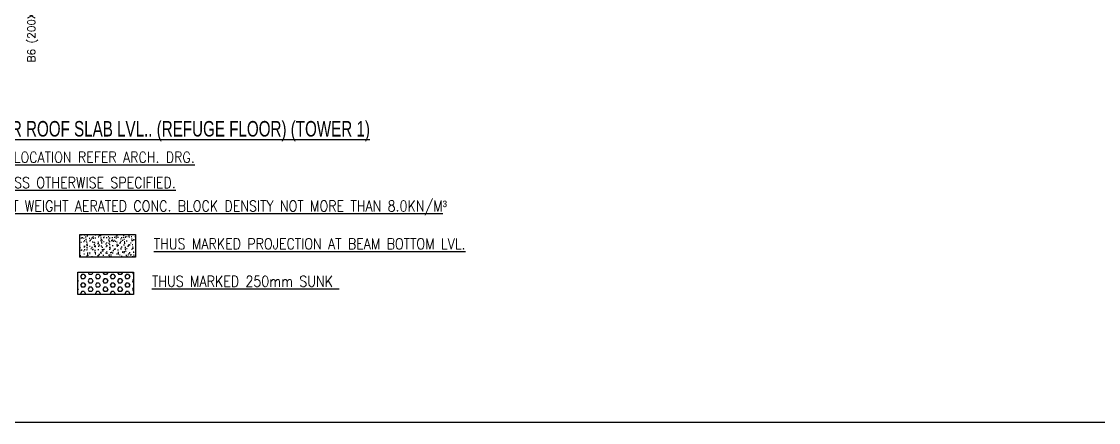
# Model space of a CAD drawing. Header units: millimetres. Extents: x 1078357 to 2594950, y -5122486 to -4636555.
# Drawn here: x 1946201 to 1973964, y -4681424 to -4671079 of the extents above; entities that cross this region are included whole.
import ezdxf

# ---------------------------------------------------------------- set-up
doc = ezdxf.new("R2010")
doc.units = ezdxf.units.MM
doc.linetypes.add('HIDDEN', pattern=[0.375, 0.25, -0.125])
doc.layers.add('Boundary', color=40, linetype='Continuous', lineweight=30)
doc.layers.add('HATCH', color=8, linetype='Continuous', lineweight=30)
for name, color, linetype in [('S TEXT', 7, 'Continuous'), ('S-BEAM NO.', 6, 'Continuous'), ('S-LEGEND', 7, 'Continuous')]:
    doc.layers.add(name, color=color, linetype=linetype)
doc.styles.add('ROMANS', font='romans.shx', dxfattribs={"width": 0.85})
doc.styles.add('SANSSERIF', font='sas_____.pfb')

msp = doc.modelspace()

# ---------------------------------------------------------------- hatches: boundary and pattern name
at = {"layer": 'HATCH'}
h = msp.add_hatch(dxfattribs=at)
h.set_pattern_fill('AR-SAND', color=8, scale=3, angle=90)
h.set_pattern_definition([(127.5, (1201267.01, -39775.43), (-146.8239712, -4.800094), [0, -115.824, 0, -129.54, 0, -123.825]), (97.5, (1201267, -39775.43), (-215.04753, 134.856985), [0, -62.484, 0, -104.394, 0, -40.005]), (57.5, (1201267.01, -39869.16), (-0.4311554, 237.297711), [0, -38.1, 0, -137.16, 0, -179.07]), (47.5, (1201267, -39869.16), (-66.878797, 229.066936), [0, -19.05, 0, -89.916, 0, -102.87])])
h.paths.add_polyline_path([(1947700.8, -4676573.8), (1949136.3, -4676573.8), (1949136.3, -4677155.2), (1947700.8, -4677155.2)])
at = {"layer": 'HATCH', "ltscale": 1000}
h = msp.add_hatch(dxfattribs=at)
h.set_pattern_fill('HEX', color=8, scale=20, angle=180)
h.set_pattern_definition([(180, (1900194.59, -4432778.77), (-1e-14, -109.985226), [63.5, -127]), (300, (1900194.59, -4432778.77), (95.25, 54.992613), [63.5, -127]), (240, (1900131.09, -4432778.77), (95.25, -54.992613), [63.5, -127])])
h.paths.add_polyline_path([(1947653.9, -4677541.7), (1949089.5, -4677541.7), (1949089.5, -4678123.1), (1947653.9, -4678123.1)])

# ---------------------------------------------------------------- linework, layer by layer
at = {"layer": 'Boundary', "ltscale": 700, "elevation": 0}
msp.add_lwpolyline([(1919972.4, -4636994.1), (2025785.6, -4636994.1), (2025785.6, -4681423.9), (1919972.4, -4681423.9)], close=True, dxfattribs=at)
at = {"layer": 'S-LEGEND', "color": 1, "linetype": 'Continuous', "elevation": 0.2}
for points in [[(1947700.8, -4676573.8), (1949136.3, -4676573.8), (1949136.3, -4677155.2), (1947700.8, -4677155.2)], [(1947653.9, -4677541.7), (1949089.5, -4677541.7), (1949089.5, -4678123.1), (1947653.9, -4678123.1)]]:
    msp.add_lwpolyline(points, close=True, dxfattribs=at)

# ---------------------------------------------------------------- texts
at = {"layer": 'S TEXT', "color": 1, "extrusion": (-1.33677e-08, 3.74197e-09, 1), "style": 'SANSSERIF', "width": 0.7}
msp.add_text('%%USTRUCTURAL LAYOUT 10TH FLOOR ROOF SLAB LVL.. (REFUGE FLOOR) (TOWER 1)', height=400, dxfattribs=at).set_placement((1939384.4, -4674045.6, 0.2))
at = {"layer": 'S-BEAM NO.', "linetype": 'HIDDEN', "ltscale": 500, "style": 'ROMANS'}
msp.add_text('B6 (200X900/600)', height=200, rotation=90.00094, dxfattribs=at).set_placement((1946555.9, -4672136.6, 47.3))
at = {"layer": 'S-LEGEND', "color": 0, "linetype": 'Continuous', "style": 'ROMANS', "width": 0.85}
for s, p in [('%%U* FOR ALL CENTRE LINE DIMENSIONS & LOCATION REFER ARCH. DRG.', (1939496.6, -4674719.8, 0.2)), ('%%U* ALL SLABS 125THK. R.C.C. SLAB UNLESS OTHERWISE SPECIFIED.', (1939496.6, -4675378.1, 0.2)), ('%%UTHUS MARKED PROJECTION AT BEAM BOTTOM LVL.', (1949611.4, -4676953.9, 0.2)), ('%%UTHUS MARKED 250mm SUNK ', (1949564.5, -4677921.9, 0.2))]:
    msp.add_text(s, height=280.28, dxfattribs=at).set_placement(p)
at = {"layer": 'S-LEGEND', "color": 0, "linetype": 'Continuous', "insert": (1939619.9, -4676073, 0.2), "char_height": 280.2804, "width": 26415.119, "attachment_point": 7, "style": 'ROMANS'}
msp.add_mtext('{\\L*BLOCK MASONARY MUST BE WITH LIGHT WEIGHT AERATED CONC. BLOCK DENSITY NOT MORE THAN 8.0KN/M\\fArial|b0|i0|c0|p34;\\l³}', dxfattribs=at)

doc.saveas('drawing.dxf')
